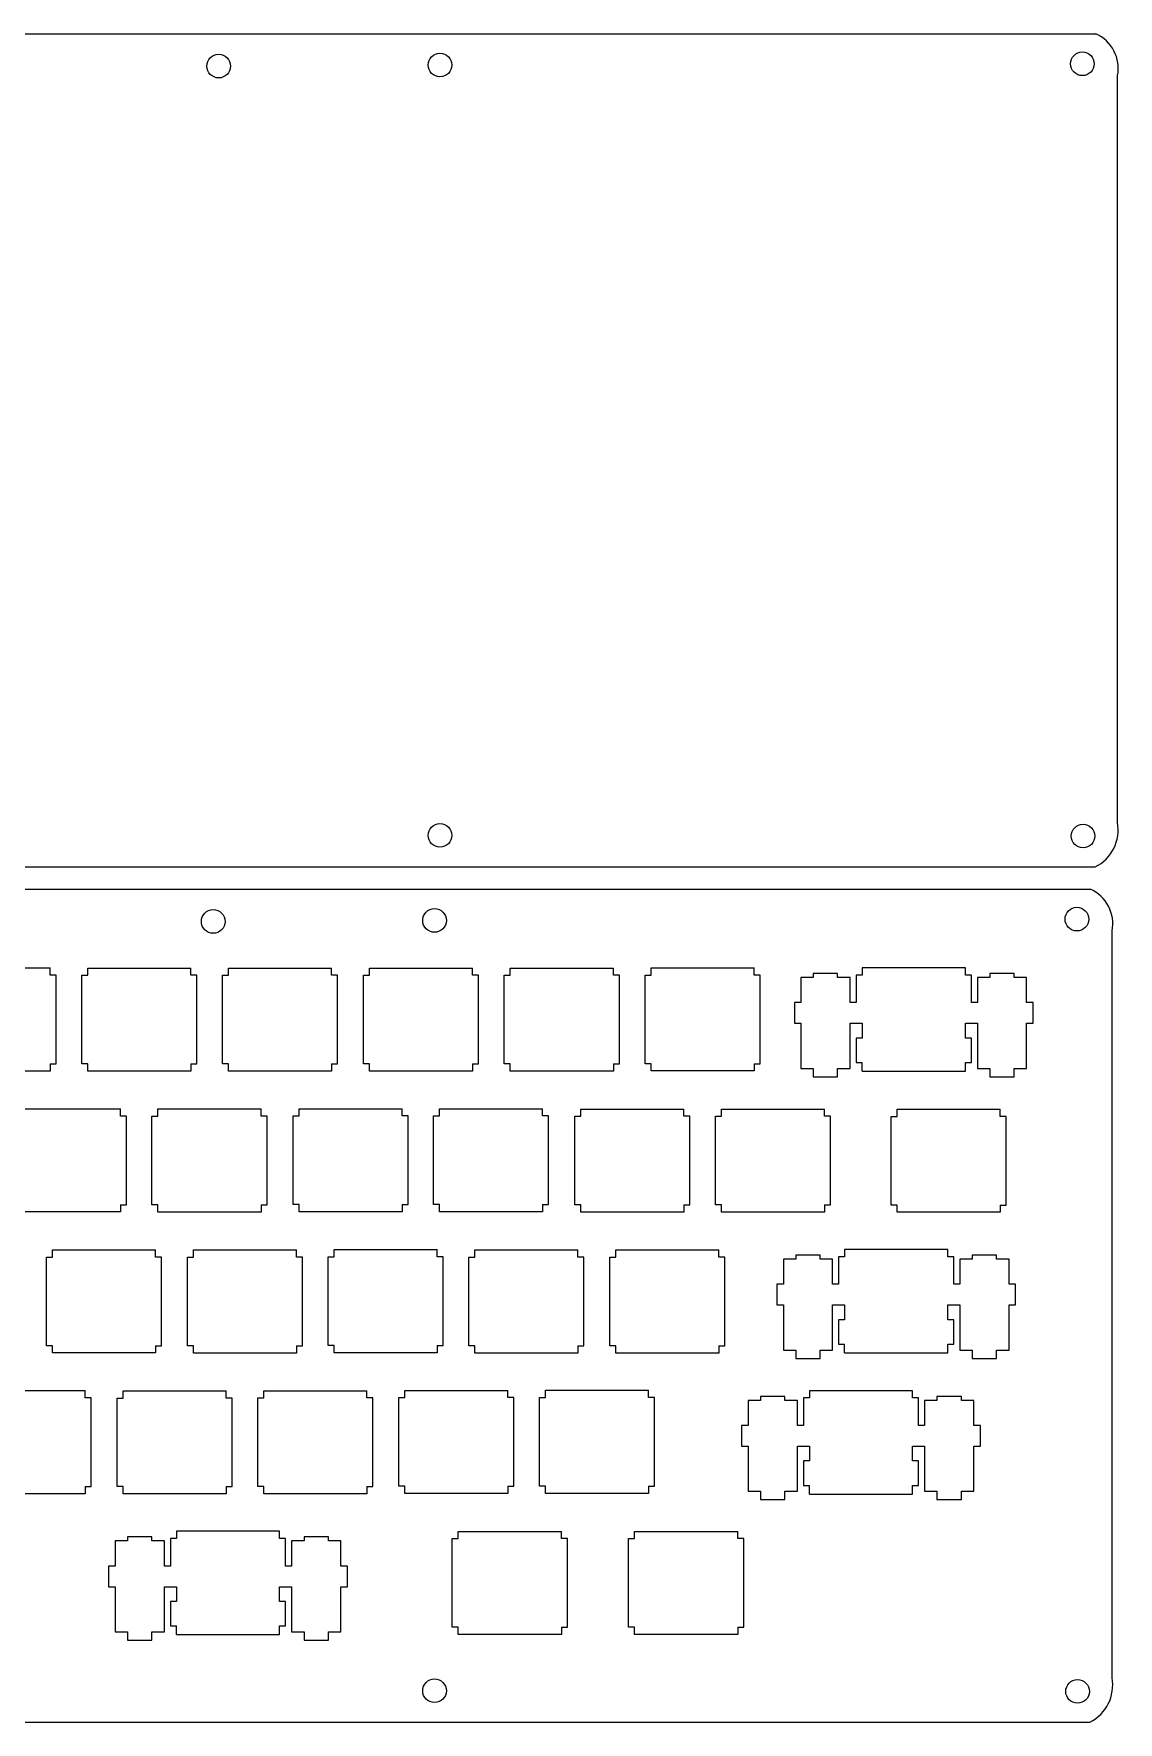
# Model space of a CAD drawing. Header units: millimetres. Extents: x -72 to 231, y 48 to 276.
# Drawn here: x 84.1 to 230.8, y 48 to 276.3 of the extents above; entities that cross this region are included whole.
import ezdxf

# ---------------------------------------------------------------- set-up
doc = ezdxf.new("R2010")
doc.units = ezdxf.units.MM
doc.layers.get('0').update_dxf_attribs({"linetype": 'CONTINUOUS', "true_color": 0xffffff})
doc.layers.add('Layer 1', color=7, linetype='CONTINUOUS', true_color=0xffffff)
doc.layers.add('Layer_1', color=7, linetype='CONTINUOUS', true_color=0xffffff)

msp = doc.modelspace()

# ---------------------------------------------------------------- linework, layer by layer
for p, q in [((-66.84, 276.33), (227.79, 276.32)), ((230.74, 169.67), (230.74, 270.67)), ((-66.84, 163.7), (227.74, 163.67)), ((-67.58, 160.66), (227.05, 160.65)), ((230, 54), (230, 155)), ((-67.58, 48.03), (227, 48))]:
    msp.add_line(p, q)
for centre, radius, start, end in [((225.77, 271.67), 5.07, 348.6222, 66.5452), ((225.24, 168.67), 5.59, 296.5651, 10.3048), ((225.03, 156), 5.07, 348.6222, 66.5452), ((224.5, 53), 5.59, 296.5651, 10.3048)]:
    msp.add_arc(centre, radius, start, end)
at = {"layer": 'Layer 1', "color": 27, "lineweight": 9, "true_color": 0x333333}
for points in [[(72.38, 150), (72.38, 150), (86.33, 150), (86.33, 150)], [(86.33, 149.02), (86.33, 149.02), (86.33, 150), (86.33, 150)], [(91.44, 149.99), (91.44, 149.99), (105.38, 149.99), (105.38, 149.99)], [(91.44, 149.01), (91.44, 149.01), (91.44, 149.99), (91.44, 149.99)], [(105.38, 149.01), (105.38, 149.01), (105.38, 149.99), (105.38, 149.99)], [(110.48, 149.99), (110.48, 149.99), (124.42, 149.99), (124.42, 149.99)], [(110.48, 149.01), (110.48, 149.01), (110.48, 149.99), (110.48, 149.99)], [(124.42, 149.01), (124.42, 149.01), (124.42, 149.99), (124.42, 149.99)], [(129.53, 149.99), (129.53, 149.99), (143.47, 149.99), (143.47, 149.99)], [(129.53, 149.01), (129.53, 149.01), (129.53, 149.99), (129.53, 149.99)], [(143.47, 149.01), (143.47, 149.01), (143.47, 149.99), (143.47, 149.99)], [(148.59, 149.99), (148.59, 149.99), (162.54, 149.99), (162.54, 149.99)], [(148.59, 149.01), (148.59, 149.01), (148.59, 149.99), (148.59, 149.99)], [(162.54, 149.01), (162.54, 149.01), (162.54, 149.99), (162.54, 149.99)], [(167.65, 150.02), (167.65, 150.02), (181.6, 150.02), (181.6, 150.02)], [(167.65, 149.04), (167.65, 149.04), (167.65, 150.02), (167.65, 150.02)], [(181.6, 149.04), (181.6, 149.04), (181.6, 150.02), (181.6, 150.02)], [(189.58, 148.71), (189.58, 148.71), (187.91, 148.71), (187.91, 148.71)], [(187.91, 148.71), (187.91, 148.71), (187.91, 145.31), (187.91, 145.31)], [(192.88, 149.25), (192.88, 149.25), (189.58, 149.25), (189.58, 149.25)], [(189.58, 149.25), (189.58, 149.25), (189.58, 148.71), (189.58, 148.71)], [(192.88, 148.71), (192.88, 148.71), (192.88, 149.25), (192.88, 149.25)], [(194.56, 148.71), (194.56, 148.71), (192.88, 148.71), (192.88, 148.71)], [(194.56, 145.31), (194.56, 145.31), (194.56, 148.71), (194.56, 148.71)], [(196.19, 149.03), (196.19, 149.03), (195.37, 149.03), (195.37, 149.03)], [(195.37, 149.03), (195.37, 149.03), (195.37, 145.31), (195.37, 145.31)], [(210.16, 150.01), (210.16, 150.01), (196.19, 150.01), (196.19, 150.01)], [(196.19, 150.01), (196.19, 150.01), (196.19, 149.03), (196.19, 149.03)], [(210.16, 149.03), (210.16, 149.03), (210.16, 150.01), (210.16, 150.01)], [(210.97, 149.03), (210.97, 149.03), (210.16, 149.03), (210.16, 149.03)], [(210.97, 145.31), (210.97, 145.31), (210.97, 149.03), (210.97, 149.03)], [(213.46, 148.71), (213.46, 148.71), (211.78, 148.71), (211.78, 148.71)], [(211.78, 148.71), (211.78, 148.71), (211.78, 145.31), (211.78, 145.31)], [(216.76, 149.25), (216.76, 149.25), (213.46, 149.25), (213.46, 149.25)], [(213.46, 149.25), (213.46, 149.25), (213.46, 148.71), (213.46, 148.71)], [(216.76, 148.71), (216.76, 148.71), (216.76, 149.25), (216.76, 149.25)], [(218.44, 148.71), (218.44, 148.71), (216.76, 148.71), (216.76, 148.71)], [(218.44, 145.31), (218.44, 145.31), (218.44, 148.71), (218.44, 148.71)], [(187.91, 145.31), (187.91, 145.31), (187.02, 145.31), (187.02, 145.31)], [(187.02, 145.31), (187.02, 145.31), (187.02, 142.52), (187.02, 142.52)], [(195.37, 145.31), (195.37, 145.31), (194.56, 145.31), (194.56, 145.31)], [(211.78, 145.31), (211.78, 145.31), (210.97, 145.31), (210.97, 145.31)], [(219.33, 145.31), (219.33, 145.31), (218.44, 145.31), (218.44, 145.31)], [(219.33, 142.52), (219.33, 142.52), (219.33, 145.31), (219.33, 145.31)], [(187.02, 142.52), (187.02, 142.52), (187.91, 142.52), (187.91, 142.52)], [(187.91, 142.52), (187.91, 142.52), (187.91, 136.42), (187.91, 136.42)], [(194.56, 136.42), (194.56, 136.42), (194.56, 142.52), (194.56, 142.52)], [(194.56, 142.52), (194.56, 142.52), (196.19, 142.52), (196.19, 142.52)], [(196.19, 142.52), (196.19, 142.52), (196.19, 140.52), (196.19, 140.52)], [(210.16, 140.52), (210.16, 140.52), (210.16, 142.52), (210.16, 142.52)], [(210.16, 142.52), (210.16, 142.52), (211.78, 142.52), (211.78, 142.52)], [(211.78, 142.52), (211.78, 142.52), (211.78, 136.42), (211.78, 136.42)], [(218.44, 136.42), (218.44, 136.42), (218.44, 142.52), (218.44, 142.52)], [(218.44, 142.52), (218.44, 142.52), (219.33, 142.52), (219.33, 142.52)], [(196.19, 140.52), (196.19, 140.52), (195.37, 140.52), (195.37, 140.52)], [(195.37, 140.52), (195.37, 140.52), (195.37, 137.21), (195.37, 137.21)], [(210.97, 140.52), (210.97, 140.52), (210.16, 140.52), (210.16, 140.52)], [(210.97, 137.21), (210.97, 137.21), (210.97, 140.52), (210.97, 140.52)], [(86.33, 137.03), (86.33, 137.03), (86.33, 136.06), (86.33, 136.06)], [(86.33, 137.03), (86.33, 137.03), (87.14, 137.03), (87.14, 137.03)], [(91.44, 137.03), (91.44, 137.03), (90.63, 137.03), (90.63, 137.03)], [(91.44, 136.05), (91.44, 136.05), (91.44, 137.03), (91.44, 137.03)], [(105.38, 137.03), (105.38, 137.03), (105.38, 136.05), (105.38, 136.05)], [(105.38, 137.03), (105.38, 137.03), (106.2, 137.03), (106.2, 137.03)], [(110.48, 137.02), (110.48, 137.02), (109.67, 137.02), (109.67, 137.02)], [(110.48, 136.04), (110.48, 136.04), (110.48, 137.02), (110.48, 137.02)], [(124.42, 137.02), (124.42, 137.02), (124.42, 136.04), (124.42, 136.04)], [(124.42, 137.02), (124.42, 137.02), (125.23, 137.02), (125.23, 137.02)], [(129.53, 137.02), (129.53, 137.02), (128.72, 137.02), (128.72, 137.02)], [(129.53, 136.05), (129.53, 136.05), (129.53, 137.02), (129.53, 137.02)], [(143.47, 137.02), (143.47, 137.02), (143.47, 136.05), (143.47, 136.05)], [(143.47, 137.02), (143.47, 137.02), (144.28, 137.02), (144.28, 137.02)], [(148.59, 137.03), (148.59, 137.03), (147.78, 137.03), (147.78, 137.03)], [(148.59, 136.05), (148.59, 136.05), (148.59, 137.03), (148.59, 137.03)], [(162.54, 137.03), (162.54, 137.03), (162.54, 136.05), (162.54, 136.05)], [(162.54, 137.03), (162.54, 137.03), (163.35, 137.03), (163.35, 137.03)], [(167.65, 137.05), (167.65, 137.05), (166.84, 137.05), (166.84, 137.05)], [(167.65, 136.07), (167.65, 136.07), (167.65, 137.05), (167.65, 137.05)], [(181.6, 137.05), (181.6, 137.05), (181.6, 136.07), (181.6, 136.07)], [(181.6, 137.05), (181.6, 137.05), (182.41, 137.05), (182.41, 137.05)], [(195.37, 137.21), (195.37, 137.21), (196.19, 137.21), (196.19, 137.21)], [(196.19, 136.04), (196.19, 136.04), (196.19, 137.21), (196.19, 137.21)], [(210.16, 136.04), (210.16, 136.04), (210.16, 137.21), (210.16, 137.21)], [(210.16, 137.21), (210.16, 137.21), (210.97, 137.21), (210.97, 137.21)], [(86.33, 136.06), (86.33, 136.06), (72.38, 136.06), (72.38, 136.06)], [(105.38, 136.05), (105.38, 136.05), (91.44, 136.05), (91.44, 136.05)], [(124.42, 136.04), (124.42, 136.04), (110.48, 136.04), (110.48, 136.04)], [(143.47, 136.05), (143.47, 136.05), (129.53, 136.05), (129.53, 136.05)], [(162.54, 136.05), (162.54, 136.05), (148.59, 136.05), (148.59, 136.05)], [(181.6, 136.07), (181.6, 136.07), (167.65, 136.07), (167.65, 136.07)], [(187.91, 136.42), (187.91, 136.42), (189.58, 136.42), (189.58, 136.42)], [(189.58, 136.42), (189.58, 136.42), (189.58, 135.28), (189.58, 135.28)], [(189.58, 135.28), (189.58, 135.28), (192.88, 135.28), (192.88, 135.28)], [(192.88, 135.28), (192.88, 135.28), (192.88, 136.42), (192.88, 136.42)], [(192.88, 136.42), (192.88, 136.42), (194.56, 136.42), (194.56, 136.42)], [(196.19, 136.04), (196.19, 136.04), (210.16, 136.04), (210.16, 136.04)], [(211.78, 136.42), (211.78, 136.42), (213.46, 136.42), (213.46, 136.42)], [(213.46, 136.42), (213.46, 136.42), (213.46, 135.28), (213.46, 135.28)], [(213.46, 135.28), (213.46, 135.28), (216.76, 135.28), (216.76, 135.28)], [(216.76, 135.28), (216.76, 135.28), (216.76, 136.42), (216.76, 136.42)], [(216.76, 136.42), (216.76, 136.42), (218.44, 136.42), (218.44, 136.42)], [(81.89, 130.94), (81.89, 130.94), (95.84, 130.94), (95.84, 130.94)], [(95.84, 129.96), (95.84, 129.96), (95.84, 130.94), (95.84, 130.94)], [(100.92, 130.93), (100.92, 130.93), (114.87, 130.93), (114.87, 130.93)], [(100.92, 129.95), (100.92, 129.95), (100.92, 130.93), (100.92, 130.93)], [(114.87, 129.95), (114.87, 129.95), (114.87, 130.93), (114.87, 130.93)], [(120.03, 130.97), (120.03, 130.97), (133.97, 130.97), (133.97, 130.97)], [(120.03, 129.99), (120.03, 129.99), (120.03, 130.97), (120.03, 130.97)], [(133.97, 129.99), (133.97, 129.99), (133.97, 130.97), (133.97, 130.97)], [(139.03, 130.97), (139.03, 130.97), (152.97, 130.97), (152.97, 130.97)], [(139.03, 129.99), (139.03, 129.99), (139.03, 130.97), (139.03, 130.97)], [(152.97, 129.99), (152.97, 129.99), (152.97, 130.97), (152.97, 130.97)], [(158.12, 130.91), (158.12, 130.91), (172.06, 130.91), (172.06, 130.91)], [(158.12, 129.94), (158.12, 129.94), (158.12, 130.91), (158.12, 130.91)], [(172.06, 129.94), (172.06, 129.94), (172.06, 130.91), (172.06, 130.91)], [(177.15, 130.91), (177.15, 130.91), (191.09, 130.91), (191.09, 130.91)], [(177.15, 129.94), (177.15, 129.94), (177.15, 130.91), (177.15, 130.91)], [(191.09, 129.94), (191.09, 129.94), (191.09, 130.91), (191.09, 130.91)], [(200.94, 130.9), (200.94, 130.9), (214.88, 130.9), (214.88, 130.9)], [(200.94, 129.92), (200.94, 129.92), (200.94, 130.9), (200.94, 130.9)], [(214.88, 129.92), (214.88, 129.92), (214.88, 130.9), (214.88, 130.9)], [(95.84, 117), (95.84, 117), (81.89, 117), (81.89, 117)], [(95.84, 117.98), (95.84, 117.98), (95.84, 117), (95.84, 117)], [(95.84, 117.98), (95.84, 117.98), (96.65, 117.98), (96.65, 117.98)], [(100.92, 117.97), (100.92, 117.97), (100.11, 117.97), (100.11, 117.97)], [(100.92, 116.99), (100.92, 116.99), (100.92, 117.97), (100.92, 117.97)], [(114.87, 116.99), (114.87, 116.99), (100.92, 116.99), (100.92, 116.99)], [(114.87, 117.97), (114.87, 117.97), (114.87, 116.99), (114.87, 116.99)], [(114.87, 117.97), (114.87, 117.97), (115.68, 117.97), (115.68, 117.97)], [(120.03, 118.01), (120.03, 118.01), (119.22, 118.01), (119.22, 118.01)], [(120.03, 117.03), (120.03, 117.03), (120.03, 118.01), (120.03, 118.01)], [(133.97, 117.03), (133.97, 117.03), (120.03, 117.03), (120.03, 117.03)], [(133.97, 118.01), (133.97, 118.01), (133.97, 117.03), (133.97, 117.03)], [(133.97, 118.01), (133.97, 118.01), (134.78, 118.01), (134.78, 118.01)], [(139.03, 118.01), (139.03, 118.01), (138.22, 118.01), (138.22, 118.01)], [(139.03, 117.03), (139.03, 117.03), (139.03, 118.01), (139.03, 118.01)], [(152.97, 117.03), (152.97, 117.03), (139.03, 117.03), (139.03, 117.03)], [(152.97, 118.01), (152.97, 118.01), (152.97, 117.03), (152.97, 117.03)], [(152.97, 118.01), (152.97, 118.01), (153.78, 118.01), (153.78, 118.01)], [(158.12, 117.95), (158.12, 117.95), (157.31, 117.95), (157.31, 117.95)], [(158.12, 116.97), (158.12, 116.97), (158.12, 117.95), (158.12, 117.95)], [(172.06, 116.97), (172.06, 116.97), (158.12, 116.97), (158.12, 116.97)], [(172.06, 117.95), (172.06, 117.95), (172.06, 116.97), (172.06, 116.97)], [(172.06, 117.95), (172.06, 117.95), (172.87, 117.95), (172.87, 117.95)], [(177.15, 117.95), (177.15, 117.95), (176.34, 117.95), (176.34, 117.95)], [(177.15, 116.97), (177.15, 116.97), (177.15, 117.95), (177.15, 117.95)], [(191.09, 116.97), (191.09, 116.97), (177.15, 116.97), (177.15, 116.97)], [(191.09, 117.95), (191.09, 117.95), (191.09, 116.97), (191.09, 116.97)], [(191.09, 117.95), (191.09, 117.95), (191.91, 117.95), (191.91, 117.95)], [(200.94, 117.94), (200.94, 117.94), (200.12, 117.94), (200.12, 117.94)], [(200.94, 116.96), (200.94, 116.96), (200.94, 117.94), (200.94, 117.94)], [(214.88, 116.96), (214.88, 116.96), (200.94, 116.96), (200.94, 116.96)], [(214.88, 117.94), (214.88, 117.94), (214.88, 116.96), (214.88, 116.96)], [(214.88, 117.94), (214.88, 117.94), (215.69, 117.94), (215.69, 117.94)], [(86.65, 111.89), (86.65, 111.89), (100.59, 111.89), (100.59, 111.89)], [(86.65, 110.91), (86.65, 110.91), (86.65, 111.89), (86.65, 111.89)], [(100.59, 110.91), (100.59, 110.91), (100.59, 111.89), (100.59, 111.89)], [(124.75, 111.91), (124.75, 111.91), (138.7, 111.91), (138.7, 111.91)], [(124.75, 110.93), (124.75, 110.93), (124.75, 111.91), (124.75, 111.91)], [(138.7, 110.93), (138.7, 110.93), (138.7, 111.91), (138.7, 111.91)], [(207.79, 111.92), (207.79, 111.92), (193.82, 111.92), (193.82, 111.92)], [(193.82, 111.92), (193.82, 111.92), (193.82, 110.94), (193.82, 110.94)], [(207.79, 110.94), (207.79, 110.94), (207.79, 111.92), (207.79, 111.92)], [(105.73, 111.86), (105.73, 111.86), (119.67, 111.86), (119.67, 111.86)], [(105.73, 110.89), (105.73, 110.89), (105.73, 111.86), (105.73, 111.86)], [(119.67, 110.89), (119.67, 110.89), (119.67, 111.86), (119.67, 111.86)], [(143.8, 111.87), (143.8, 111.87), (157.75, 111.87), (157.75, 111.87)], [(143.8, 110.89), (143.8, 110.89), (143.8, 111.87), (143.8, 111.87)], [(157.75, 110.89), (157.75, 110.89), (157.75, 111.87), (157.75, 111.87)], [(162.88, 111.87), (162.88, 111.87), (176.82, 111.87), (176.82, 111.87)], [(162.88, 110.89), (162.88, 110.89), (162.88, 111.87), (162.88, 111.87)], [(176.82, 110.89), (176.82, 110.89), (176.82, 111.87), (176.82, 111.87)], [(187.22, 110.63), (187.22, 110.63), (185.54, 110.63), (185.54, 110.63)], [(185.54, 110.63), (185.54, 110.63), (185.54, 107.22), (185.54, 107.22)], [(190.52, 111.16), (190.52, 111.16), (187.22, 111.16), (187.22, 111.16)], [(187.22, 111.16), (187.22, 111.16), (187.22, 110.63), (187.22, 110.63)], [(190.52, 110.63), (190.52, 110.63), (190.52, 111.16), (190.52, 111.16)], [(192.19, 110.63), (192.19, 110.63), (190.52, 110.63), (190.52, 110.63)], [(192.19, 107.22), (192.19, 107.22), (192.19, 110.63), (192.19, 110.63)], [(193.82, 110.94), (193.82, 110.94), (193.01, 110.94), (193.01, 110.94)], [(193.01, 110.94), (193.01, 110.94), (193.01, 107.22), (193.01, 107.22)], [(208.6, 110.94), (208.6, 110.94), (207.79, 110.94), (207.79, 110.94)], [(208.6, 107.22), (208.6, 107.22), (208.6, 110.94), (208.6, 110.94)], [(211.09, 110.63), (211.09, 110.63), (209.42, 110.63), (209.42, 110.63)], [(209.42, 110.63), (209.42, 110.63), (209.42, 107.22), (209.42, 107.22)], [(214.39, 111.16), (214.39, 111.16), (211.09, 111.16), (211.09, 111.16)], [(211.09, 111.16), (211.09, 111.16), (211.09, 110.63), (211.09, 110.63)], [(214.39, 110.63), (214.39, 110.63), (214.39, 111.16), (214.39, 111.16)], [(216.07, 110.63), (216.07, 110.63), (214.39, 110.63), (214.39, 110.63)], [(216.07, 107.22), (216.07, 107.22), (216.07, 110.63), (216.07, 110.63)], [(185.54, 107.22), (185.54, 107.22), (184.65, 107.22), (184.65, 107.22)], [(184.65, 107.22), (184.65, 107.22), (184.65, 104.43), (184.65, 104.43)], [(193.01, 107.22), (193.01, 107.22), (192.19, 107.22), (192.19, 107.22)], [(209.42, 107.22), (209.42, 107.22), (208.6, 107.22), (208.6, 107.22)], [(216.96, 107.22), (216.96, 107.22), (216.07, 107.22), (216.07, 107.22)], [(216.96, 104.43), (216.96, 104.43), (216.96, 107.22), (216.96, 107.22)], [(184.65, 104.43), (184.65, 104.43), (185.54, 104.43), (185.54, 104.43)], [(185.54, 104.43), (185.54, 104.43), (185.54, 98.33), (185.54, 98.33)], [(192.19, 98.33), (192.19, 98.33), (192.19, 104.43), (192.19, 104.43)], [(192.19, 104.43), (192.19, 104.43), (193.82, 104.43), (193.82, 104.43)], [(193.82, 104.43), (193.82, 104.43), (193.82, 102.43), (193.82, 102.43)], [(207.79, 102.43), (207.79, 102.43), (207.79, 104.43), (207.79, 104.43)], [(207.79, 104.43), (207.79, 104.43), (209.42, 104.43), (209.42, 104.43)], [(209.42, 104.43), (209.42, 104.43), (209.42, 98.33), (209.42, 98.33)], [(216.07, 98.33), (216.07, 98.33), (216.07, 104.43), (216.07, 104.43)], [(216.07, 104.43), (216.07, 104.43), (216.96, 104.43), (216.96, 104.43)], [(193.82, 102.43), (193.82, 102.43), (193.01, 102.43), (193.01, 102.43)], [(193.01, 102.43), (193.01, 102.43), (193.01, 99.12), (193.01, 99.12)], [(208.6, 102.43), (208.6, 102.43), (207.79, 102.43), (207.79, 102.43)], [(208.6, 99.12), (208.6, 99.12), (208.6, 102.43), (208.6, 102.43)], [(86.65, 98.92), (86.65, 98.92), (85.83, 98.92), (85.83, 98.92)], [(86.65, 97.94), (86.65, 97.94), (86.65, 98.92), (86.65, 98.92)], [(100.59, 98.92), (100.59, 98.92), (100.59, 97.94), (100.59, 97.94)], [(100.59, 98.92), (100.59, 98.92), (101.4, 98.92), (101.4, 98.92)], [(105.73, 98.9), (105.73, 98.9), (104.92, 98.9), (104.92, 98.9)], [(105.73, 97.92), (105.73, 97.92), (105.73, 98.9), (105.73, 98.9)], [(119.67, 98.9), (119.67, 98.9), (119.67, 97.92), (119.67, 97.92)], [(119.67, 98.9), (119.67, 98.9), (120.48, 98.9), (120.48, 98.9)], [(124.75, 98.94), (124.75, 98.94), (123.94, 98.94), (123.94, 98.94)], [(124.75, 97.96), (124.75, 97.96), (124.75, 98.94), (124.75, 98.94)], [(138.7, 98.94), (138.7, 98.94), (138.7, 97.96), (138.7, 97.96)], [(138.7, 98.94), (138.7, 98.94), (139.51, 98.94), (139.51, 98.94)], [(143.8, 98.9), (143.8, 98.9), (142.99, 98.9), (142.99, 98.9)], [(143.8, 97.92), (143.8, 97.92), (143.8, 98.9), (143.8, 98.9)], [(157.75, 98.9), (157.75, 98.9), (157.75, 97.92), (157.75, 97.92)], [(157.75, 98.9), (157.75, 98.9), (158.56, 98.9), (158.56, 98.9)], [(162.88, 98.9), (162.88, 98.9), (162.06, 98.9), (162.06, 98.9)], [(162.88, 97.92), (162.88, 97.92), (162.88, 98.9), (162.88, 98.9)], [(176.82, 98.9), (176.82, 98.9), (176.82, 97.92), (176.82, 97.92)], [(176.82, 98.9), (176.82, 98.9), (177.63, 98.9), (177.63, 98.9)], [(185.54, 98.33), (185.54, 98.33), (187.22, 98.33), (187.22, 98.33)], [(187.22, 98.33), (187.22, 98.33), (187.22, 97.19), (187.22, 97.19)], [(190.52, 97.19), (190.52, 97.19), (190.52, 98.33), (190.52, 98.33)], [(190.52, 98.33), (190.52, 98.33), (192.19, 98.33), (192.19, 98.33)], [(193.01, 99.12), (193.01, 99.12), (193.82, 99.12), (193.82, 99.12)], [(193.82, 97.95), (193.82, 97.95), (193.82, 99.12), (193.82, 99.12)], [(207.79, 97.95), (207.79, 97.95), (207.79, 99.12), (207.79, 99.12)], [(207.79, 99.12), (207.79, 99.12), (208.6, 99.12), (208.6, 99.12)], [(209.42, 98.33), (209.42, 98.33), (211.09, 98.33), (211.09, 98.33)], [(211.09, 98.33), (211.09, 98.33), (211.09, 97.19), (211.09, 97.19)], [(214.39, 97.19), (214.39, 97.19), (214.39, 98.33), (214.39, 98.33)], [(214.39, 98.33), (214.39, 98.33), (216.07, 98.33), (216.07, 98.33)], [(100.59, 97.94), (100.59, 97.94), (86.65, 97.94), (86.65, 97.94)], [(119.67, 97.92), (119.67, 97.92), (105.73, 97.92), (105.73, 97.92)], [(138.7, 97.96), (138.7, 97.96), (124.75, 97.96), (124.75, 97.96)], [(157.75, 97.92), (157.75, 97.92), (143.8, 97.92), (143.8, 97.92)], [(176.82, 97.92), (176.82, 97.92), (162.88, 97.92), (162.88, 97.92)], [(187.22, 97.19), (187.22, 97.19), (190.52, 97.19), (190.52, 97.19)], [(193.82, 97.95), (193.82, 97.95), (207.79, 97.95), (207.79, 97.95)], [(211.09, 97.19), (211.09, 97.19), (214.39, 97.19), (214.39, 97.19)], [(77.15, 92.85), (77.15, 92.85), (91.09, 92.85), (91.09, 92.85)], [(91.09, 91.87), (91.09, 91.87), (91.09, 92.85), (91.09, 92.85)], [(96.21, 92.82), (96.21, 92.82), (110.15, 92.82), (110.15, 92.82)], [(96.21, 91.84), (96.21, 91.84), (96.21, 92.82), (96.21, 92.82)], [(110.15, 91.84), (110.15, 91.84), (110.15, 92.82), (110.15, 92.82)], [(115.23, 92.83), (115.23, 92.83), (129.18, 92.83), (129.18, 92.83)], [(115.23, 91.86), (115.23, 91.86), (115.23, 92.83), (115.23, 92.83)], [(129.18, 91.86), (129.18, 91.86), (129.18, 92.83), (129.18, 92.83)], [(134.31, 92.88), (134.31, 92.88), (148.25, 92.88), (148.25, 92.88)], [(134.31, 91.9), (134.31, 91.9), (134.31, 92.88), (134.31, 92.88)], [(148.25, 91.9), (148.25, 91.9), (148.25, 92.88), (148.25, 92.88)], [(153.37, 92.89), (153.37, 92.89), (167.31, 92.89), (167.31, 92.89)], [(153.37, 91.91), (153.37, 91.91), (153.37, 92.89), (153.37, 92.89)], [(167.31, 91.91), (167.31, 91.91), (167.31, 92.89), (167.31, 92.89)], [(182.45, 91.53), (182.45, 91.53), (180.77, 91.53), (180.77, 91.53)], [(180.77, 91.53), (180.77, 91.53), (180.77, 88.13), (180.77, 88.13)], [(185.75, 92.07), (185.75, 92.07), (182.45, 92.07), (182.45, 92.07)], [(182.45, 92.07), (182.45, 92.07), (182.45, 91.53), (182.45, 91.53)], [(185.75, 91.53), (185.75, 91.53), (185.75, 92.07), (185.75, 92.07)], [(187.43, 91.53), (187.43, 91.53), (185.75, 91.53), (185.75, 91.53)], [(187.43, 88.13), (187.43, 88.13), (187.43, 91.53), (187.43, 91.53)], [(189.05, 91.85), (189.05, 91.85), (188.24, 91.85), (188.24, 91.85)], [(188.24, 91.85), (188.24, 91.85), (188.24, 88.13), (188.24, 88.13)], [(203.02, 92.83), (203.02, 92.83), (189.05, 92.83), (189.05, 92.83)], [(189.05, 92.83), (189.05, 92.83), (189.05, 91.85), (189.05, 91.85)], [(203.02, 91.85), (203.02, 91.85), (203.02, 92.83), (203.02, 92.83)], [(203.83, 91.85), (203.83, 91.85), (203.02, 91.85), (203.02, 91.85)], [(203.83, 88.13), (203.83, 88.13), (203.83, 91.85), (203.83, 91.85)], [(206.32, 91.53), (206.32, 91.53), (204.65, 91.53), (204.65, 91.53)], [(204.65, 91.53), (204.65, 91.53), (204.65, 88.13), (204.65, 88.13)], [(209.63, 92.07), (209.63, 92.07), (206.32, 92.07), (206.32, 92.07)], [(206.32, 92.07), (206.32, 92.07), (206.32, 91.53), (206.32, 91.53)], [(209.63, 91.53), (209.63, 91.53), (209.63, 92.07), (209.63, 92.07)], [(211.3, 91.53), (211.3, 91.53), (209.63, 91.53), (209.63, 91.53)], [(211.3, 88.13), (211.3, 88.13), (211.3, 91.53), (211.3, 91.53)], [(180.77, 88.13), (180.77, 88.13), (179.88, 88.13), (179.88, 88.13)], [(179.88, 88.13), (179.88, 88.13), (179.88, 85.34), (179.88, 85.34)], [(188.24, 88.13), (188.24, 88.13), (187.43, 88.13), (187.43, 88.13)], [(204.65, 88.13), (204.65, 88.13), (203.83, 88.13), (203.83, 88.13)], [(212.19, 88.13), (212.19, 88.13), (211.3, 88.13), (211.3, 88.13)], [(212.19, 85.34), (212.19, 85.34), (212.19, 88.13), (212.19, 88.13)], [(179.88, 85.34), (179.88, 85.34), (180.77, 85.34), (180.77, 85.34)], [(180.77, 85.34), (180.77, 85.34), (180.77, 79.24), (180.77, 79.24)], [(187.43, 79.24), (187.43, 79.24), (187.43, 85.34), (187.43, 85.34)], [(187.43, 85.34), (187.43, 85.34), (189.05, 85.34), (189.05, 85.34)], [(189.05, 85.34), (189.05, 85.34), (189.05, 83.34), (189.05, 83.34)], [(203.02, 83.34), (203.02, 83.34), (203.02, 85.34), (203.02, 85.34)], [(203.02, 85.34), (203.02, 85.34), (204.65, 85.34), (204.65, 85.34)], [(204.65, 85.34), (204.65, 85.34), (204.65, 79.24), (204.65, 79.24)], [(211.3, 79.24), (211.3, 79.24), (211.3, 85.34), (211.3, 85.34)], [(211.3, 85.34), (211.3, 85.34), (212.19, 85.34), (212.19, 85.34)], [(189.05, 83.34), (189.05, 83.34), (188.24, 83.34), (188.24, 83.34)], [(188.24, 83.34), (188.24, 83.34), (188.24, 80.03), (188.24, 80.03)], [(203.83, 83.34), (203.83, 83.34), (203.02, 83.34), (203.02, 83.34)], [(203.83, 80.03), (203.83, 80.03), (203.83, 83.34), (203.83, 83.34)], [(153.37, 79.92), (153.37, 79.92), (152.56, 79.92), (152.56, 79.92)], [(153.37, 78.94), (153.37, 78.94), (153.37, 79.92), (153.37, 79.92)], [(167.31, 79.92), (167.31, 79.92), (167.31, 78.94), (167.31, 78.94)], [(167.31, 79.92), (167.31, 79.92), (168.12, 79.92), (168.12, 79.92)], [(188.24, 80.03), (188.24, 80.03), (189.05, 80.03), (189.05, 80.03)], [(189.05, 78.86), (189.05, 78.86), (189.05, 80.03), (189.05, 80.03)], [(203.02, 78.86), (203.02, 78.86), (203.02, 80.03), (203.02, 80.03)], [(203.02, 80.03), (203.02, 80.03), (203.83, 80.03), (203.83, 80.03)], [(91.09, 78.9), (91.09, 78.9), (77.15, 78.9), (77.15, 78.9)], [(91.09, 79.88), (91.09, 79.88), (91.09, 78.9), (91.09, 78.9)], [(91.09, 79.88), (91.09, 79.88), (91.91, 79.88), (91.91, 79.88)], [(96.21, 79.86), (96.21, 79.86), (95.4, 79.86), (95.4, 79.86)], [(96.21, 78.88), (96.21, 78.88), (96.21, 79.86), (96.21, 79.86)], [(110.15, 78.88), (110.15, 78.88), (96.21, 78.88), (96.21, 78.88)], [(110.15, 79.86), (110.15, 79.86), (110.15, 78.88), (110.15, 78.88)], [(110.15, 79.86), (110.15, 79.86), (110.97, 79.86), (110.97, 79.86)], [(115.23, 79.87), (115.23, 79.87), (114.42, 79.87), (114.42, 79.87)], [(115.23, 78.89), (115.23, 78.89), (115.23, 79.87), (115.23, 79.87)], [(129.18, 78.89), (129.18, 78.89), (115.23, 78.89), (115.23, 78.89)], [(129.18, 79.87), (129.18, 79.87), (129.18, 78.89), (129.18, 78.89)], [(129.18, 79.87), (129.18, 79.87), (129.99, 79.87), (129.99, 79.87)], [(134.31, 79.91), (134.31, 79.91), (133.5, 79.91), (133.5, 79.91)], [(134.31, 78.93), (134.31, 78.93), (134.31, 79.91), (134.31, 79.91)], [(148.25, 78.93), (148.25, 78.93), (134.31, 78.93), (134.31, 78.93)], [(148.25, 79.91), (148.25, 79.91), (148.25, 78.93), (148.25, 78.93)], [(148.25, 79.91), (148.25, 79.91), (149.07, 79.91), (149.07, 79.91)], [(167.31, 78.94), (167.31, 78.94), (153.37, 78.94), (153.37, 78.94)], [(180.77, 79.24), (180.77, 79.24), (182.45, 79.24), (182.45, 79.24)], [(182.45, 79.24), (182.45, 79.24), (182.45, 78.1), (182.45, 78.1)], [(182.45, 78.1), (182.45, 78.1), (185.75, 78.1), (185.75, 78.1)], [(185.75, 78.1), (185.75, 78.1), (185.75, 79.24), (185.75, 79.24)], [(185.75, 79.24), (185.75, 79.24), (187.43, 79.24), (187.43, 79.24)], [(189.05, 78.86), (189.05, 78.86), (203.02, 78.86), (203.02, 78.86)], [(204.65, 79.24), (204.65, 79.24), (206.32, 79.24), (206.32, 79.24)], [(206.32, 79.24), (206.32, 79.24), (206.32, 78.1), (206.32, 78.1)], [(206.32, 78.1), (206.32, 78.1), (209.63, 78.1), (209.63, 78.1)], [(209.63, 78.1), (209.63, 78.1), (209.63, 79.24), (209.63, 79.24)], [(209.63, 79.24), (209.63, 79.24), (211.3, 79.24), (211.3, 79.24)], [(117.39, 73.82), (117.39, 73.82), (103.42, 73.82), (103.42, 73.82)], [(103.42, 73.82), (103.42, 73.82), (103.42, 72.84), (103.42, 72.84)], [(117.39, 72.84), (117.39, 72.84), (117.39, 73.82), (117.39, 73.82)], [(141.56, 73.81), (141.56, 73.81), (155.51, 73.81), (155.51, 73.81)], [(141.56, 72.83), (141.56, 72.83), (141.56, 73.81), (141.56, 73.81)], [(155.51, 72.83), (155.51, 72.83), (155.51, 73.81), (155.51, 73.81)], [(165.41, 73.81), (165.41, 73.81), (179.36, 73.81), (179.36, 73.81)], [(165.41, 72.83), (165.41, 72.83), (165.41, 73.81), (165.41, 73.81)], [(179.36, 72.83), (179.36, 72.83), (179.36, 73.81), (179.36, 73.81)], [(96.81, 72.53), (96.81, 72.53), (95.14, 72.53), (95.14, 72.53)], [(95.14, 72.53), (95.14, 72.53), (95.14, 69.12), (95.14, 69.12)], [(100.11, 73.06), (100.11, 73.06), (96.81, 73.06), (96.81, 73.06)], [(96.81, 73.06), (96.81, 73.06), (96.81, 72.53), (96.81, 72.53)], [(100.11, 72.53), (100.11, 72.53), (100.11, 73.06), (100.11, 73.06)], [(101.79, 72.53), (101.79, 72.53), (100.11, 72.53), (100.11, 72.53)], [(101.79, 69.12), (101.79, 69.12), (101.79, 72.53), (101.79, 72.53)], [(103.42, 72.84), (103.42, 72.84), (102.6, 72.84), (102.6, 72.84)], [(102.6, 72.84), (102.6, 72.84), (102.6, 69.12), (102.6, 69.12)], [(118.2, 72.84), (118.2, 72.84), (117.39, 72.84), (117.39, 72.84)], [(118.2, 69.12), (118.2, 69.12), (118.2, 72.84), (118.2, 72.84)], [(120.69, 72.53), (120.69, 72.53), (119.01, 72.53), (119.01, 72.53)], [(119.01, 72.53), (119.01, 72.53), (119.01, 69.12), (119.01, 69.12)], [(123.99, 73.06), (123.99, 73.06), (120.69, 73.06), (120.69, 73.06)], [(120.69, 73.06), (120.69, 73.06), (120.69, 72.53), (120.69, 72.53)], [(123.99, 72.53), (123.99, 72.53), (123.99, 73.06), (123.99, 73.06)], [(125.67, 72.53), (125.67, 72.53), (123.99, 72.53), (123.99, 72.53)], [(125.67, 69.12), (125.67, 69.12), (125.67, 72.53), (125.67, 72.53)], [(95.14, 69.12), (95.14, 69.12), (94.25, 69.12), (94.25, 69.12)], [(94.25, 69.12), (94.25, 69.12), (94.25, 66.33), (94.25, 66.33)], [(102.6, 69.12), (102.6, 69.12), (101.79, 69.12), (101.79, 69.12)], [(119.01, 69.12), (119.01, 69.12), (118.2, 69.12), (118.2, 69.12)], [(126.56, 69.12), (126.56, 69.12), (125.67, 69.12), (125.67, 69.12)], [(126.56, 66.33), (126.56, 66.33), (126.56, 69.12), (126.56, 69.12)], [(94.25, 66.33), (94.25, 66.33), (95.14, 66.33), (95.14, 66.33)], [(95.14, 66.33), (95.14, 66.33), (95.14, 60.23), (95.14, 60.23)], [(101.79, 60.23), (101.79, 60.23), (101.79, 66.33), (101.79, 66.33)], [(101.79, 66.33), (101.79, 66.33), (103.42, 66.33), (103.42, 66.33)], [(103.42, 66.33), (103.42, 66.33), (103.42, 64.33), (103.42, 64.33)], [(117.39, 64.33), (117.39, 64.33), (117.39, 66.33), (117.39, 66.33)], [(117.39, 66.33), (117.39, 66.33), (119.01, 66.33), (119.01, 66.33)], [(119.01, 66.33), (119.01, 66.33), (119.01, 60.23), (119.01, 60.23)], [(125.67, 60.23), (125.67, 60.23), (125.67, 66.33), (125.67, 66.33)], [(125.67, 66.33), (125.67, 66.33), (126.56, 66.33), (126.56, 66.33)], [(103.42, 64.33), (103.42, 64.33), (102.6, 64.33), (102.6, 64.33)], [(102.6, 64.33), (102.6, 64.33), (102.6, 61.02), (102.6, 61.02)], [(118.2, 64.33), (118.2, 64.33), (117.39, 64.33), (117.39, 64.33)], [(118.2, 61.02), (118.2, 61.02), (118.2, 64.33), (118.2, 64.33)], [(95.14, 60.23), (95.14, 60.23), (96.81, 60.23), (96.81, 60.23)], [(96.81, 60.23), (96.81, 60.23), (96.81, 59.09), (96.81, 59.09)], [(100.11, 59.09), (100.11, 59.09), (100.11, 60.23), (100.11, 60.23)], [(100.11, 60.23), (100.11, 60.23), (101.79, 60.23), (101.79, 60.23)], [(102.6, 61.02), (102.6, 61.02), (103.42, 61.02), (103.42, 61.02)], [(103.42, 59.85), (103.42, 59.85), (103.42, 61.02), (103.42, 61.02)], [(103.42, 59.85), (103.42, 59.85), (117.39, 59.85), (117.39, 59.85)], [(117.39, 59.85), (117.39, 59.85), (117.39, 61.02), (117.39, 61.02)], [(117.39, 61.02), (117.39, 61.02), (118.2, 61.02), (118.2, 61.02)], [(119.01, 60.23), (119.01, 60.23), (120.69, 60.23), (120.69, 60.23)], [(120.69, 60.23), (120.69, 60.23), (120.69, 59.09), (120.69, 59.09)], [(123.99, 59.09), (123.99, 59.09), (123.99, 60.23), (123.99, 60.23)], [(123.99, 60.23), (123.99, 60.23), (125.67, 60.23), (125.67, 60.23)], [(141.56, 60.84), (141.56, 60.84), (140.75, 60.84), (140.75, 60.84)], [(141.56, 59.86), (141.56, 59.86), (141.56, 60.84), (141.56, 60.84)], [(155.51, 59.86), (155.51, 59.86), (141.56, 59.86), (141.56, 59.86)], [(155.51, 60.84), (155.51, 60.84), (156.32, 60.84), (156.32, 60.84)], [(155.51, 60.84), (155.51, 60.84), (155.51, 59.86), (155.51, 59.86)], [(165.41, 60.84), (165.41, 60.84), (164.6, 60.84), (164.6, 60.84)], [(165.41, 59.86), (165.41, 59.86), (165.41, 60.84), (165.41, 60.84)], [(179.36, 59.86), (179.36, 59.86), (165.41, 59.86), (165.41, 59.86)], [(179.36, 60.84), (179.36, 60.84), (180.17, 60.84), (180.17, 60.84)], [(179.36, 60.84), (179.36, 60.84), (179.36, 59.86), (179.36, 59.86)], [(96.81, 59.09), (96.81, 59.09), (100.11, 59.09), (100.11, 59.09)], [(120.69, 59.09), (120.69, 59.09), (123.99, 59.09), (123.99, 59.09)]]:
    msp.add_open_spline(points, degree=3, dxfattribs=at)
for points in [[(87.14, 137.03), (87.14, 137.03), (87.14, 149.02), (87.14, 149.02), (87.14, 149.02), (87.14, 149.02), (86.33, 149.02), (86.33, 149.02)], [(90.63, 137.03), (90.63, 137.03), (90.63, 149.01), (90.63, 149.01), (90.63, 149.01), (90.63, 149.01), (91.44, 149.01), (91.44, 149.01)], [(106.2, 137.03), (106.2, 137.03), (106.2, 149.01), (106.2, 149.01), (106.2, 149.01), (106.2, 149.01), (105.38, 149.01), (105.38, 149.01)], [(109.67, 137.02), (109.67, 137.02), (109.67, 149.01), (109.67, 149.01), (109.67, 149.01), (109.67, 149.01), (110.48, 149.01), (110.48, 149.01)], [(125.23, 137.02), (125.23, 137.02), (125.23, 149.01), (125.23, 149.01), (125.23, 149.01), (125.23, 149.01), (124.42, 149.01), (124.42, 149.01)], [(128.72, 137.02), (128.72, 137.02), (128.72, 149.01), (128.72, 149.01), (128.72, 149.01), (128.72, 149.01), (129.53, 149.01), (129.53, 149.01)], [(144.28, 137.02), (144.28, 137.02), (144.28, 149.01), (144.28, 149.01), (144.28, 149.01), (144.28, 149.01), (143.47, 149.01), (143.47, 149.01)], [(147.78, 137.03), (147.78, 137.03), (147.78, 149.01), (147.78, 149.01), (147.78, 149.01), (147.78, 149.01), (148.59, 149.01), (148.59, 149.01)], [(163.35, 137.03), (163.35, 137.03), (163.35, 149.01), (163.35, 149.01), (163.35, 149.01), (163.35, 149.01), (162.54, 149.01), (162.54, 149.01)], [(166.84, 137.05), (166.84, 137.05), (166.84, 149.04), (166.84, 149.04), (166.84, 149.04), (166.84, 149.04), (167.65, 149.04), (167.65, 149.04)], [(182.41, 137.05), (182.41, 137.05), (182.41, 149.04), (182.41, 149.04), (182.41, 149.04), (182.41, 149.04), (181.6, 149.04), (181.6, 149.04)], [(96.65, 117.98), (96.65, 117.98), (96.65, 129.96), (96.65, 129.96), (96.65, 129.96), (96.65, 129.96), (95.84, 129.96), (95.84, 129.96)], [(100.11, 117.97), (100.11, 117.97), (100.11, 129.95), (100.11, 129.95), (100.11, 129.95), (100.11, 129.95), (100.92, 129.95), (100.92, 129.95)], [(115.68, 117.97), (115.68, 117.97), (115.68, 129.95), (115.68, 129.95), (115.68, 129.95), (115.68, 129.95), (114.87, 129.95), (114.87, 129.95)], [(119.22, 118.01), (119.22, 118.01), (119.22, 129.99), (119.22, 129.99), (119.22, 129.99), (119.22, 129.99), (120.03, 129.99), (120.03, 129.99)], [(134.78, 118.01), (134.78, 118.01), (134.78, 129.99), (134.78, 129.99), (134.78, 129.99), (134.78, 129.99), (133.97, 129.99), (133.97, 129.99)], [(138.22, 118.01), (138.22, 118.01), (138.22, 129.99), (138.22, 129.99), (138.22, 129.99), (138.22, 129.99), (139.03, 129.99), (139.03, 129.99)], [(153.78, 118.01), (153.78, 118.01), (153.78, 129.99), (153.78, 129.99), (153.78, 129.99), (153.78, 129.99), (152.97, 129.99), (152.97, 129.99)], [(157.31, 117.95), (157.31, 117.95), (157.31, 129.94), (157.31, 129.94), (157.31, 129.94), (157.31, 129.94), (158.12, 129.94), (158.12, 129.94)], [(172.87, 117.95), (172.87, 117.95), (172.87, 129.94), (172.87, 129.94), (172.87, 129.94), (172.87, 129.94), (172.06, 129.94), (172.06, 129.94)], [(176.34, 117.95), (176.34, 117.95), (176.34, 129.94), (176.34, 129.94), (176.34, 129.94), (176.34, 129.94), (177.15, 129.94), (177.15, 129.94)], [(191.91, 117.95), (191.91, 117.95), (191.91, 129.94), (191.91, 129.94), (191.91, 129.94), (191.91, 129.94), (191.09, 129.94), (191.09, 129.94)], [(200.12, 117.94), (200.12, 117.94), (200.12, 129.92), (200.12, 129.92), (200.12, 129.92), (200.12, 129.92), (200.94, 129.92), (200.94, 129.92)], [(215.69, 117.94), (215.69, 117.94), (215.69, 129.92), (215.69, 129.92), (215.69, 129.92), (215.69, 129.92), (214.88, 129.92), (214.88, 129.92)], [(85.83, 98.92), (85.83, 98.92), (85.83, 110.91), (85.83, 110.91), (85.83, 110.91), (85.83, 110.91), (86.65, 110.91), (86.65, 110.91)], [(101.4, 98.92), (101.4, 98.92), (101.4, 110.91), (101.4, 110.91), (101.4, 110.91), (101.4, 110.91), (100.59, 110.91), (100.59, 110.91)], [(104.92, 98.9), (104.92, 98.9), (104.92, 110.89), (104.92, 110.89), (104.92, 110.89), (104.92, 110.89), (105.73, 110.89), (105.73, 110.89)], [(120.48, 98.9), (120.48, 98.9), (120.48, 110.89), (120.48, 110.89), (120.48, 110.89), (120.48, 110.89), (119.67, 110.89), (119.67, 110.89)], [(123.94, 98.94), (123.94, 98.94), (123.94, 110.93), (123.94, 110.93), (123.94, 110.93), (123.94, 110.93), (124.75, 110.93), (124.75, 110.93)], [(139.51, 98.94), (139.51, 98.94), (139.51, 110.93), (139.51, 110.93), (139.51, 110.93), (139.51, 110.93), (138.7, 110.93), (138.7, 110.93)], [(142.99, 98.9), (142.99, 98.9), (142.99, 110.89), (142.99, 110.89), (142.99, 110.89), (142.99, 110.89), (143.8, 110.89), (143.8, 110.89)], [(158.56, 98.9), (158.56, 98.9), (158.56, 110.89), (158.56, 110.89), (158.56, 110.89), (158.56, 110.89), (157.75, 110.89), (157.75, 110.89)], [(162.06, 98.9), (162.06, 98.9), (162.06, 110.89), (162.06, 110.89), (162.06, 110.89), (162.06, 110.89), (162.88, 110.89), (162.88, 110.89)], [(177.63, 98.9), (177.63, 98.9), (177.63, 110.89), (177.63, 110.89), (177.63, 110.89), (177.63, 110.89), (176.82, 110.89), (176.82, 110.89)], [(91.91, 79.88), (91.91, 79.88), (91.91, 91.87), (91.91, 91.87), (91.91, 91.87), (91.91, 91.87), (91.09, 91.87), (91.09, 91.87)], [(95.4, 79.86), (95.4, 79.86), (95.4, 91.84), (95.4, 91.84), (95.4, 91.84), (95.4, 91.84), (96.21, 91.84), (96.21, 91.84)], [(110.97, 79.86), (110.97, 79.86), (110.97, 91.84), (110.97, 91.84), (110.97, 91.84), (110.97, 91.84), (110.15, 91.84), (110.15, 91.84)], [(114.42, 79.87), (114.42, 79.87), (114.42, 91.86), (114.42, 91.86), (114.42, 91.86), (114.42, 91.86), (115.23, 91.86), (115.23, 91.86)], [(129.99, 79.87), (129.99, 79.87), (129.99, 91.86), (129.99, 91.86), (129.99, 91.86), (129.99, 91.86), (129.18, 91.86), (129.18, 91.86)], [(133.5, 79.91), (133.5, 79.91), (133.5, 91.9), (133.5, 91.9), (133.5, 91.9), (133.5, 91.9), (134.31, 91.9), (134.31, 91.9)], [(149.07, 79.91), (149.07, 79.91), (149.07, 91.9), (149.07, 91.9), (149.07, 91.9), (149.07, 91.9), (148.25, 91.9), (148.25, 91.9)], [(152.56, 79.92), (152.56, 79.92), (152.56, 91.91), (152.56, 91.91), (152.56, 91.91), (152.56, 91.91), (153.37, 91.91), (153.37, 91.91)], [(168.12, 79.92), (168.12, 79.92), (168.12, 91.91), (168.12, 91.91), (168.12, 91.91), (168.12, 91.91), (167.31, 91.91), (167.31, 91.91)], [(140.75, 60.84), (140.75, 60.84), (140.75, 72.83), (140.75, 72.83), (140.75, 72.83), (140.75, 72.83), (141.56, 72.83), (141.56, 72.83)], [(156.32, 60.84), (156.32, 60.84), (156.32, 72.83), (156.32, 72.83), (156.32, 72.83), (156.32, 72.83), (155.51, 72.83), (155.51, 72.83)], [(164.6, 60.84), (164.6, 60.84), (164.6, 72.83), (164.6, 72.83), (164.6, 72.83), (164.6, 72.83), (165.41, 72.83), (165.41, 72.83)], [(180.17, 60.84), (180.17, 60.84), (180.17, 72.83), (180.17, 72.83), (180.17, 72.83), (180.17, 72.83), (179.36, 72.83), (179.36, 72.83)]]:
    msp.add_open_spline(points, degree=3, knots=[0, 0, 0, 0, 0.333333, 0.333333, 0.333333, 0.333333, 1, 1, 1, 1], dxfattribs=at)
at = {"layer": 'Layer_1'}
for centre in [(109.14, 271.96), (139.08, 272.1), (225.99, 272.27), (139.08, 167.93), (226.08, 167.84), (108.4, 156.29), (138.34, 156.43), (225.25, 156.6), (138.34, 52.26), (225.34, 52.17)]:
    msp.add_circle(centre, 1.6, dxfattribs=at)

doc.saveas('drawing.dxf')
